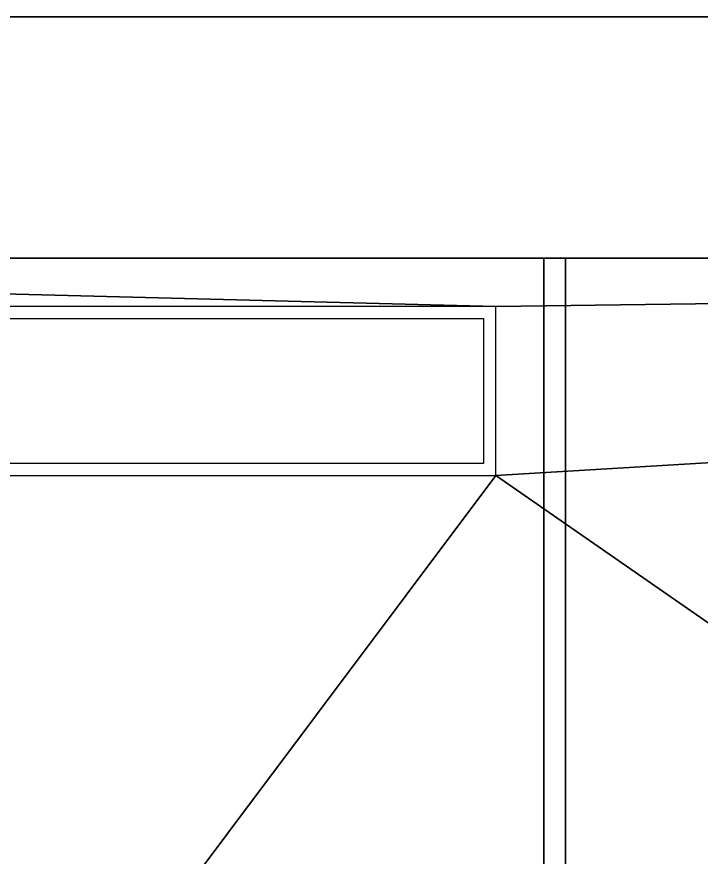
# Model space of a CAD drawing. Header units: millimetres. Extents: x 17761 to 20241, y 14124 to 15516.
# Drawn here: x 18442.4 to 18726.2, y 15167.4 to 15515.5 of the extents above; entities that cross this region are included whole.
import ezdxf

# ---------------------------------------------------------------- set-up
doc = ezdxf.new("R2010")
doc.units = ezdxf.units.MM
doc.header["$LTSCALE"] = 50
doc.header["$MEASUREMENT"] = 0
for name, color, linetype in [('GOLVE', 7, 'Continuous'), ('INREDNING_E', 7, 'Continuous'), ('VÄGG_InnerE', 7, 'Continuous')]:
    doc.layers.add(name, color=color, linetype=linetype)

# ---------------------------------------------------------------- blocks, each defined once
blk = doc.blocks.new('Wall_B690FBE0-870C-2A46-8256-592DD89AC398', base_point=(17861, 15415.5))
at = {"layer": 'VÄGG_InnerE'}
mesh = blk.add_polyface(dxfattribs=at)
corners = [(20241, 15415.5, 2130), (20241, 15515.5, 2130), (17761, 15515.5, 2130), (17761, 15415.5, 2130), (20241, 15415.5), (20241, 15515.5), (17761, 15515.5), (17761, 15415.5)]
mesh.append_faces([[corners[k] for k in face] for face in [(0, 1, 2, 3), (1, 0, 4, 5), (1, 5, 6, 2), (7, 3, 2, 6), (4, 0, 3, 7), (5, 4, 7, 6)]])
blk = doc.blocks.new('Wall_389BFDD9-0D3F-D743-8C20-995508A76E89', base_point=(18661, 15415.5))
at = {"layer": 'INREDNING_E'}
mesh = blk.add_polyface(dxfattribs=at)
corners = [(18661, 15415.5, 2130), (18661, 14895.5, 2130), (18670, 14895.5, 2130), (18670, 15415.5, 2130), (18661, 15415.5), (18661, 14895.5), (18670, 14895.5), (18670, 15415.5)]
mesh.append_faces([[corners[k] for k in face] for face in [(0, 1, 2, 3), (4, 5, 1, 0), (2, 1, 5, 6), (3, 2, 6, 7), (4, 0, 3, 7), (7, 6, 5, 4)]])
blk = doc.blocks.new('Slab_666D2170-A6CC-6E41-A5F8-8E82F85023F7', base_point=(17861, 15415.5))
at = {"layer": 'GOLVE'}
mesh = blk.add_polyface(dxfattribs=at)
corners = [(17861, 15415.5), (20141, 15415.5), (20141, 14285.5), (17861, 14285.5), (17881, 15395.5), (17881, 15325.5), (18641, 15325.5), (18641, 15395.5)]
mesh.append_faces([[corners[k] for k in face] for face in [(2, 6, 1), (1, 7, 0)]], dxfattribs={"vtx0": -1, "vtx1": -1})
mesh.append_faces([[corners[k] for k in face] for face in [(4, 3, 0), (3, 5, 6), (1, 6, 7)]], dxfattribs={"vtx0": -1, "vtx2": -1})
mesh.append_faces([[corners[k] for k in face] for face in [(4, 5, 3), (7, 4, 0), (2, 3, 6)]], dxfattribs={"vtx1": -1, "vtx2": -1})
blk = doc.blocks.new('Slab_5C0D4916-3219-F44E-AEFC-8FA123A72493', base_point=(17886, 15330.5))
at = {"layer": 'GOLVE'}
mesh = blk.add_polyface(dxfattribs=at)
corners = [(17886, 15330.5), (17886, 15390.5), (18636, 15390.5), (18636, 15330.5)]
mesh.append_faces([[corners[k] for k in face] for face in [(0, 1, 2, 3)]])

msp = doc.modelspace()

# ---------------------------------------------------------------- block references
at = {"layer": 'GOLVE', "linetype": 'Continuous'}
for name, p in [('Slab_666D2170-A6CC-6E41-A5F8-8E82F85023F7', (17861, 15415.5)), ('Slab_5C0D4916-3219-F44E-AEFC-8FA123A72493', (17886, 15330.5))]:
    msp.add_blockref(name, p, dxfattribs=at)
at = {"layer": 'INREDNING_E'}
msp.add_blockref('Wall_389BFDD9-0D3F-D743-8C20-995508A76E89', (18661, 15415.5), dxfattribs=at)
at = {"layer": 'VÄGG_InnerE'}
msp.add_blockref('Wall_B690FBE0-870C-2A46-8256-592DD89AC398', (17861, 15415.5), dxfattribs=at)

doc.saveas('drawing.dxf')
